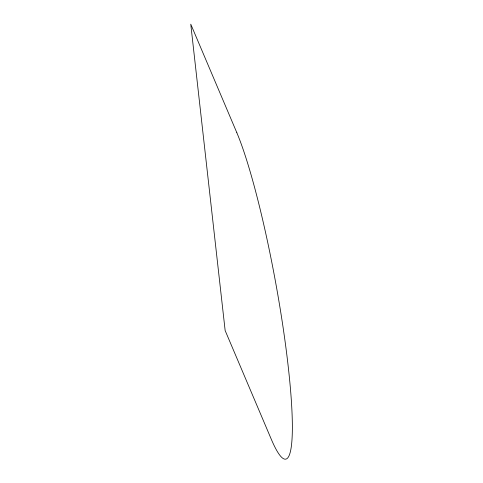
<?xml version="1.0" encoding="UTF-8"?>
<svg xmlns="http://www.w3.org/2000/svg" width="483" height="483" viewBox="0 0 483 483"><rect width="100%" height="100%" fill="white"/><g stroke="black" fill="none" stroke-linecap="round" stroke-linejoin="round"><path stroke-width="0.72" d="M236.857 132.753L190.755 24.15L225.15 330.547L271.247 439.15A175.854 21.88 79.6 0 0 288.2 366.398A175.854 21.88 79.6 0 0 236.857 132.753"/></g></svg>
